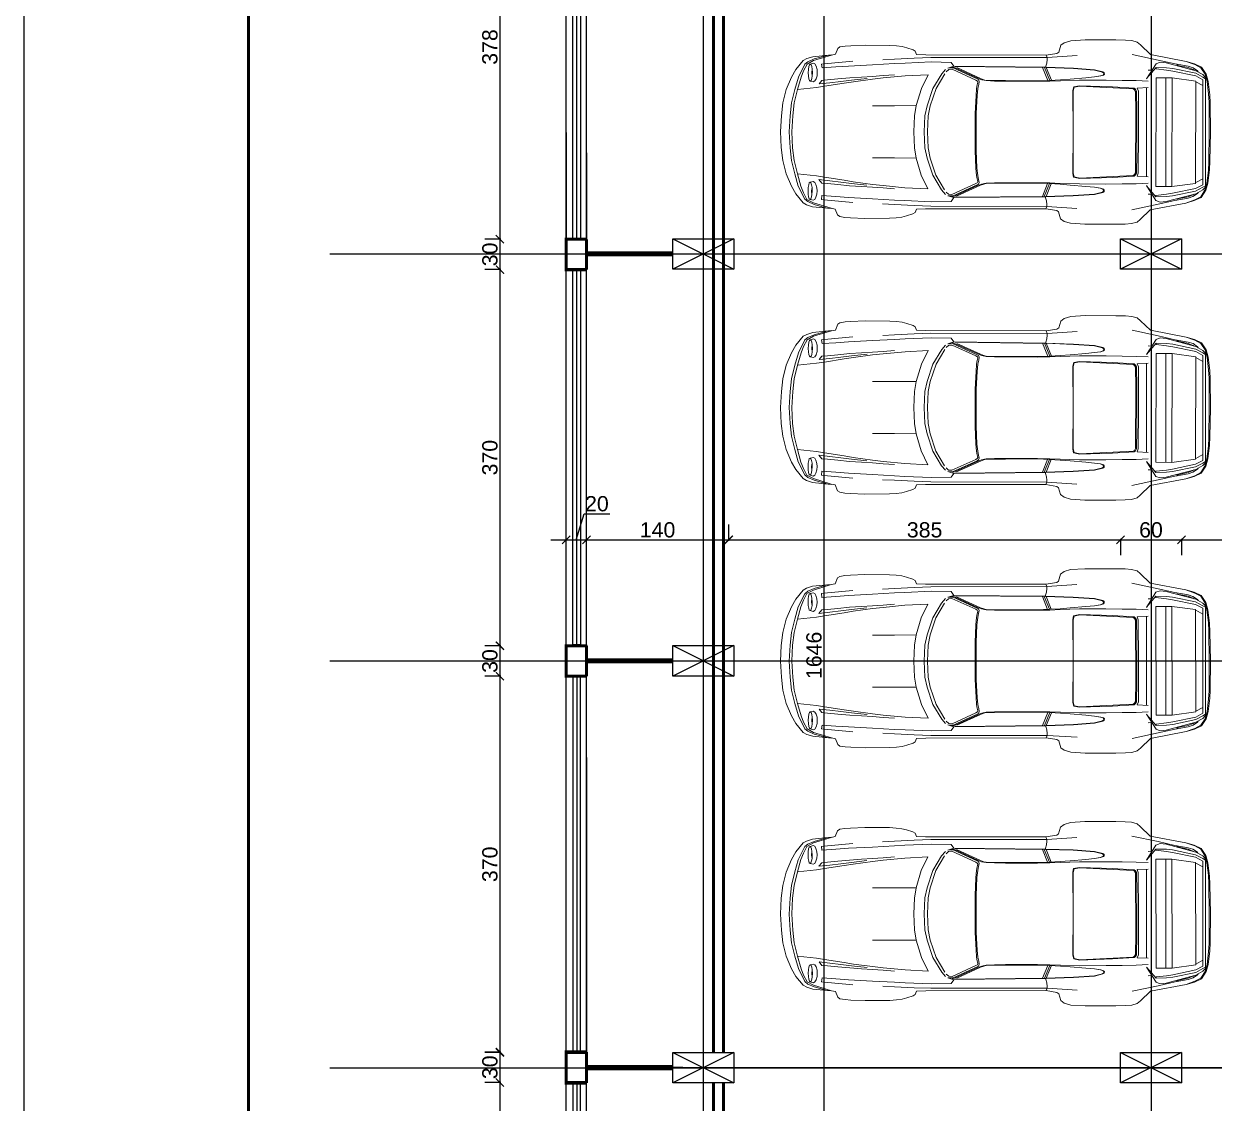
# Model space of a CAD drawing. Extents: x 250879 to 348495, y -51522 to -9360.
# Drawn here: x 301461 to 302632, y -23128 to -22066 of the extents above; entities that cross this region are included whole.
import ezdxf

# ---------------------------------------------------------------- set-up
doc = ezdxf.new("R2010")
doc.units = 0
doc.layers.get('0').update_dxf_attribs({"linetype": 'CONTINUOUS'})
doc.layers.get('DEFPOINTS').update_dxf_attribs({"color": 9, "linetype": 'CONTINUOUS'})
doc.layers.add('A-text finishing', color=6, linetype='CONTINUOUS', lineweight=13)
doc.layers.add('FIGURES', color=153, linetype='CONTINUOUS', lineweight=0)
for name, color, linetype in [('AXIS', 1, 'CONTINUOUS'), ('COLUMN', 5, 'CONTINUOUS'), ('FURNITURE', 4, 'CONTINUOUS'), ('HATCH', 8, 'CONTINUOUS'), ('WALL', 7, 'CONTINUOUS'), ('WALL1', 2, 'CONTINUOUS')]:
    doc.layers.add(name, color=color, linetype=linetype)
doc.styles.get("Standard").update_dxf_attribs({"font": 'sanss___.ttf', "height": 15})
doc.dimstyles.new('STANDARD$0', dxfattribs={"dimscale": 0, "dimtxt": 12, "dimasz": 8, "dimexe": 15, "dimexo": 0.0625, "dimgap": 2, "dimtad": 1, "dimdec": 0, "dimzin": 0, "dimdsep": 46, "dimtxsty": 'Standard', "dimblk1": 'ARCHTICK', "dimblk2": 'ARCHTICK', "dimsah": 1, "dimcen": 0.09, "dimdle": 15, "dimclrd": 3, "dimclre": 3, "dimclrt": 3, "dimazin": 0, "dimtfac": 1, "dimtdec": 0, "dimtofl": 0, "dimtmove": 1, "dimatfit": 3, "dimldrblk": 'ARCHTICK', "dimfxl": 1.0455, "dimfxlon": 1, "dimtolj": 1, "dimtzin": 0, "dimarcsym": 0})

# ---------------------------------------------------------------- blocks, each defined once
blk = doc.blocks.new('XREF1$0$02PCAR09')
at = {"color": 0, "linetype": 'ByBlock'}
for p, q in [((-139.39, 33.77), (-143.26, 30.05)), ((-138.14, 34.83), (-139.39, 33.77)), ((-136.04, 35.43), (-138.14, 34.83)), ((-133.57, 35.58), (-136.04, 35.43)), ((-129.86, 35.7), (-133.57, 35.58)), ((-117.88, 35.7), (-129.86, 35.7)), ((-112.33, 35.34), (-117.88, 35.7)), ((-109.85, 34.59), (-112.33, 35.34)), ((-108.47, 33.6), (-109.85, 34.59)), ((-107.73, 30.95), (-108.47, 33.6)), ((-48.85, 32.53), (-51.29, 31.76)), ((-47.09, 33.02), (-48.85, 32.53)), ((-44.85, 33.29), (-47.09, 33.02)), ((-42.26, 33.45), (-44.85, 33.29)), ((-32.75, 33.53), (-42.26, 33.45)), ((-27.18, 33.31), (-32.75, 33.53)), ((-24.96, 33.14), (-27.18, 33.31)), ((-22.98, 32.83), (-24.96, 33.14)), ((-22.13, 32.24), (-22.98, 32.83)), ((-143.26, 30.05), (-157.04, 27.42)), ((-146.25, 27.9), (-152.81, 26.43)), ((-136.16, 30.07), (-146.25, 27.9)), ((-103.18, 28.82), (-114.79, 29.59)), ((-107, 30.43), (-107.73, 30.95)), ((-102.8, 29.76), (-107, 30.43)), ((-103.18, 28.82), (-102.8, 29.76)), ((-58.2, 28.79), (-103.18, 28.82)), ((-103.18, 28.09), (-103.18, 28.82)), ((-103.06, 26.7), (-103.18, 28.09)), ((-56.22, 29.83), (-102.8, 29.76)), ((-58.2, 28.77), (-51.78, 28.55)), ((-52.64, 29.95), (-56.22, 29.83)), ((-52.16, 31.23), (-52.64, 29.95)), ((-51.29, 31.76), (-52.16, 31.23)), ((-51.78, 28.55), (-44.15, 28.14)), ((-44.15, 28.14), (-39.54, 27.93)), ((-21.22, 30), (-22.13, 32.24)), ((-19.65, 29.66), (-21.22, 30)), ((-12.48, 29.04), (-19.65, 29.78)), ((-12.79, 27.56), (-19.65, 29.66)), ((-13.04, 28.18), (-17.96, 29.55)), ((-10.59, 27.09), (-13.04, 28.18)), ((-10.14, 28.29), (-12.48, 29.04)), ((-8.78, 27.56), (-10.14, 28.29)), ((-164.79, 22.49), (-162.98, 25.22)), ((-162.81, 24.98), (-164.42, 22.49)), ((-160.88, 23.8), (-163.6, 22.32)), ((-162.98, 25.22), (-160.29, 26.5)), ((-160.49, 26.23), (-162.81, 24.98)), ((-161.5, 23.73), (-161.74, 23.33)), ((-159.78, 24.91), (-161.5, 23.73)), ((-149.39, 26.87), (-160.88, 23.8)), ((-151.85, 24.65), (-160.77, 22.81)), ((-160.77, 21.82), (-151.85, 23.66)), ((-157.04, 27.42), (-160.49, 26.23)), ((-160.29, 26.5), (-157.04, 27.42)), ((-159.78, 24.24), (-160.17, 23.99)), ((-157.91, 25.53), (-159.78, 24.91)), ((-157.91, 25.01), (-159.78, 24.24)), ((-152.81, 26.43), (-157.91, 25.53)), ((-153.83, 25.85), (-157.91, 25.01)), ((-153.47, 26.28), (-153.83, 25.85)), ((-149.51, 24.91), (-151.85, 24.65)), ((-151.85, 23.66), (-149.51, 24.04)), ((-145.43, 25.03), (-149.51, 24.91)), ((-149.51, 24.04), (-145.43, 24.53)), ((-147.04, 27.13), (-149.39, 26.87)), ((-145.43, 26.52), (-147.04, 27.13)), ((-141.73, 20.71), (-145.43, 26.52)), ((-145.43, 25.03), (-141.73, 20.73)), ((-145.43, 24.53), (-145.43, 25.03)), ((-142.39, 24.02), (-143.85, 23.95)), ((-125.37, 22.96), (-124.86, 23.34)), ((-125.13, 22.84), (-124.69, 23.22)), ((-124.86, 23.34), (-121.58, 24.14)), ((-124.69, 23.22), (-121.6, 24.01)), ((-121.6, 24.01), (-113.44, 24.57)), ((-121.58, 24.14), (-113.44, 24.69)), ((-113.44, 24.69), (-102.68, 25.08)), ((-113.44, 24.57), (-102.68, 24.96)), ((-104.9, 20.03), (-102.9, 24.96)), ((-104.22, 19.99), (-102.17, 24.96)), ((-101.45, 24.96), (-103.47, 19.98)), ((-102.68, 25.44), (-103.06, 26.7)), ((-67.1, 25.44), (-102.68, 25.06)), ((-102.68, 25.08), (-102.68, 25.44)), ((-102.68, 24.94), (-67.65, 25.32)), ((-102.68, 25.06), (-102.68, 24.94)), ((-77.45, 20.66), (-68.24, 24.88)), ((-67.39, 24.89), (-76.59, 20.66)), ((-76.17, 20.52), (-66.86, 24.77)), ((-66.4, 24.24), (-75.65, 20.03)), ((-66.42, 25.2), (-67.39, 24.89)), ((-67.1, 25.46), (-66.11, 26.89)), ((-67.1, 25.54), (-67.1, 25.54)), ((-64.81, 24.72), (-67.1, 25.46)), ((-66.86, 24.77), (-65.78, 24.81)), ((-65.14, 24.16), (-66.4, 24.24)), ((-58.32, 27.06), (-66.11, 26.89)), ((-65.78, 24.81), (-64.81, 24.72)), ((-64.13, 23.29), (-65.14, 24.16)), ((-62.4, 22.49), (-63.89, 24.21)), ((-48.2, 26.63), (-58.32, 27.06)), ((-44.15, 26.41), (-48.2, 26.63)), ((-35.6, 25.95), (-44.15, 26.41)), ((-26.33, 25.46), (-35.6, 25.95)), ((-28.03, 27.35), (-18.29, 26.45)), ((-21.41, 25.08), (-26.33, 25.46)), ((-16.03, 24.72), (-21.41, 25.08)), ((-18.29, 26.45), (-15.88, 26.19)), ((-15.88, 26.19), (-16.03, 24.72)), ((-14.22, 22.91), (-14.12, 24.14)), ((-14.12, 24.14), (-13.76, 25.41)), ((-13.76, 25.41), (-13.28, 26.26)), ((-13.28, 26.26), (-12.67, 26.55)), ((-10.26, 26.19), (-12.79, 27.56)), ((-12.67, 26.55), (-11.49, 26.19)), ((-12.31, 22.86), (-12.22, 24.26)), ((-12.22, 24.26), (-12.07, 25.22)), ((-12.22, 24.26), (-12.04, 22.86)), ((-12.07, 25.22), (-11.81, 25.93)), ((-11.81, 25.93), (-11.49, 26.19)), ((-11.49, 26.19), (-11.18, 25.93)), ((-11.18, 25.93), (-10.93, 25.22)), ((-10.93, 25.22), (-10.74, 24.13)), ((-10.74, 24.13), (-10.69, 22.86)), ((-9.43, 26.13), (-10.59, 27.09)), ((-8.9, 23.63), (-10.26, 26.19)), ((-6.9, 21.08), (-9.43, 26.13)), ((-7.91, 21.15), (-8.9, 23.63)), ((-5.94, 24.09), (-8.78, 27.56)), ((-4.27, 21.14), (-5.94, 24.09)), ((-166.21, 14.44), (-165.56, 19.69)), ((-165.19, 19.69), (-165.8, 14.82)), ((-165.56, 19.69), (-164.79, 22.49)), ((-164.42, 22.49), (-165.19, 19.69)), ((-163.6, 22.32), (-164.59, 21.21)), ((-163.6, 21.32), (-164.59, 20.71)), ((-164.59, -21.21), (-164.59, 21.21)), ((-160.77, 22.81), (-163.6, 21.32)), ((-163.6, 20.33), (-160.77, 21.82)), ((-163.6, 20.33), (-163.6, -20.33)), ((-163.6, 18.05), (-160.88, 19.53)), ((-160.77, 19.82), (-151.61, 21.07)), ((-160.77, 19.82), (-160.77, -19.82)), ((-151.61, 21.07), (-151.61, -21.07)), ((-151.61, 21.07), (-145.43, 21.07)), ((-149.26, 21.07), (-149.26, -21.19)), ((-145.43, -21.07), (-145.43, 21.07)), ((-137.77, 19.96), (-142.39, 19.75)), ((-132.34, 20.03), (-137.77, 19.96)), ((-126.04, 20.1), (-132.34, 20.03)), ((-115.78, 20.11), (-126.04, 20.1)), ((-125.42, 22.45), (-125.37, 22.96)), ((-125.08, 22.11), (-125.42, 22.45)), ((-125.15, 22.43), (-125.13, 22.84)), ((-124.89, 22.11), (-125.15, 22.43)), ((-124.01, 21.73), (-125.08, 22.11)), ((-123.84, 21.73), (-124.89, 22.11)), ((-121.62, 21.38), (-124.01, 21.73)), ((-121.62, 21.38), (-123.84, 21.73)), ((-118.22, 21.03), (-121.62, 21.38)), ((-112.19, 20.51), (-118.22, 21.03)), ((-108.37, 19.87), (-115.78, 20.11)), ((-108.37, 20.23), (-112.19, 20.51)), ((-104.22, 19.99), (-108.37, 20.23)), ((-104.27, 19.73), (-108.37, 19.87)), ((-99.56, 19.65), (-104.27, 19.73)), ((-99.52, 19.84), (-104.22, 19.99)), ((-87.11, 19.64), (-99.56, 19.65)), ((-87.11, 19.87), (-99.52, 19.84)), ((-82.86, 19.87), (-87.11, 19.87)), ((-82.86, 19.72), (-87.11, 19.64)), ((-79.67, 19.98), (-82.86, 19.87)), ((-79.63, 19.86), (-82.86, 19.72)), ((-79.67, 19.96), (-78.74, 20.2)), ((-77.89, 20.2), (-79.63, 19.86)), ((-78.74, 20.2), (-77.45, 20.66)), ((-77.21, 20.44), (-77.89, 20.2)), ((-76.59, 20.66), (-77.21, 20.44)), ((-76.95, 19.52), (-76.71, 20.25)), ((-76.73, 18.37), (-76.95, 19.52)), ((-76.71, 20.25), (-76.17, 20.52)), ((-76.22, 19.69), (-76.44, 19.24)), ((-76.44, 19.24), (-76.15, 18.22)), ((-75.65, 20.03), (-76.22, 19.69)), ((-60.22, 16.82), (-63.6, 22.49)), ((-58.97, 16.82), (-62.4, 22.49)), ((-57.13, 22.11), (-54.53, 16.8)), ((-48.2, 21.63), (-57.13, 22.11)), ((-39.78, 20.85), (-48.2, 21.63)), ((-39.78, 21.75), (-44.12, 22.11)), ((-35.6, 21.46), (-39.78, 21.75)), ((-35.6, 20.37), (-39.78, 20.85)), ((-31.38, 21.21), (-35.6, 21.46)), ((-28.21, 19.38), (-35.6, 20.37)), ((-33.48, 20.69), (-27.45, 19.99)), ((-26.79, 20.88), (-31.38, 21.21)), ((-24.62, 18.78), (-28.21, 19.38)), ((-27.45, 19.99), (-23.36, 19.5)), ((-22.2, 20.45), (-26.79, 20.88)), ((-17.01, 17.6), (-24.62, 18.78)), ((-23.36, 19.5), (-19.12, 18.97)), ((-18.2, 20.06), (-22.2, 20.45)), ((-19.12, 18.97), (-14.89, 18.51)), ((-16, 19.87), (-18.2, 20.06)), ((-14.89, 18.51), (-16, 19.87)), ((-14.12, 21.68), (-14.22, 22.91)), ((-13.76, 20.44), (-14.12, 21.68)), ((-13.28, 19.65), (-13.76, 20.44)), ((-12.67, 19.33), (-13.28, 19.65)), ((-11.49, 19.6), (-12.67, 19.33)), ((-12.24, 21.56), (-12.31, 22.86)), ((-12.04, 22.86), (-12.24, 21.56)), ((-12.07, 20.57), (-12.24, 21.58)), ((-11.81, 19.84), (-12.07, 20.57)), ((-11.49, 19.6), (-11.81, 19.84)), ((-11.18, 19.81), (-11.49, 19.6)), ((-10.93, 20.51), (-11.18, 19.81)), ((-10.74, 21.58), (-10.93, 20.51)), ((-10.69, 22.86), (-10.74, 21.58)), ((-6.56, 16.32), (-7.91, 21.15)), ((-5.57, 16.32), (-6.9, 21.08)), ((-2.17, 16.31), (-4.27, 21.14)), ((-166.35, 11.22), (-166.21, 14.44)), ((-165.8, 14.82), (-165.94, 11.59)), ((-138.14, 17.06), (-142.38, 17.26)), ((-141.73, 17.26), (-141.73, -17.16)), ((-138.66, 0), (-138.57, 15.9)), ((-138.57, 15.9), (-138.14, 17.06)), ((-137.9, 15.9), (-138.04, 8.28)), ((-137.51, 16.58), (-137.9, 15.9)), ((-137.56, 8.16), (-137.48, 15.78)), ((-136.98, 17.01), (-137.51, 16.58)), ((-137.48, 15.78), (-137.08, 16.44)), ((-137.08, 16.44), (-136.55, 16.78)), ((-128.55, 17.52), (-136.98, 17.01)), ((-136.55, 16.78), (-115.95, 17.82)), ((-115.76, 17.94), (-128.55, 17.52)), ((-115.95, 17.82), (-113.73, 17.36)), ((-113.56, 17.48), (-115.76, 17.94)), ((-113.73, 17.36), (-113.35, 15.95)), ((-113.2, 16.07), (-113.56, 17.48)), ((-113.4, -0.02), (-113.2, 16.07)), ((-113.35, 15.95), (-113.4, 0.02)), ((-76.42, 16.82), (-76.73, 18.37)), ((-76.1, 14.07), (-76.42, 16.82)), ((-76.15, 18.22), (-75.93, 16.82)), ((-76.1, 14.07), (-75.74, 7.15)), ((-75.93, 16.82), (-75.72, 13.98)), ((-75.72, 13.98), (-75.43, 7.15)), ((-60.22, 16.82), (-60.22, 16.82)), ((-58, 10.14), (-60.22, 16.82)), ((-56.75, 10.14), (-58.97, 16.82)), ((-54.53, 16.8), (-52.55, 10.14)), ((-13.95, 17.11), (-17.01, 17.6)), ((-6.56, 16.32), (-13.95, 17.11)), ((-5.26, 11.13), (-6.56, 16.32)), ((-4.27, 11.13), (-5.57, 16.32)), ((-0.87, 11.13), (-2.17, 16.31)), ((-166.57, 0.02), (-166.35, 11.22)), ((-165.94, 11.59), (-166.08, 0)), ((-57.13, 6.18), (-58, 10.14)), ((-55.9, 6.18), (-56.75, 10.14)), ((-52.55, 10.14), (-44.12, 10.09)), ((-52.55, 10.14), (-51.92, 6.18)), ((-44.12, 10.09), (-35.6, 10.09)), ((-4.7, 6.2), (-5.26, 11.13)), ((-3.7, 6.2), (-4.27, 11.13)), ((-0.31, 6.18), (-0.87, 11.13)), ((-138.04, 8.28), (-138.04, 0)), ((-137.56, 0), (-137.56, 8.16)), ((-75.74, 7.15), (-75.77, 0)), ((-75.43, 7.15), (-75.4, 0)), ((-56.89, 0), (-57.13, 6.18)), ((-55.64, 0), (-55.9, 6.18)), ((-51.92, 6.18), (-51.68, 0)), ((-4.39, 0), (-4.7, 6.2)), ((-3.4, 0), (-3.7, 6.2)), ((0, 0), (-0.31, 6.18)), ((-165.94, -11.59), (-166.08, 0)), ((-138.66, 0), (-138.57, -15.9)), ((-138.04, -8.28), (-138.04, 0)), ((-137.56, 0), (-137.56, -8.16)), ((-113.4, 0.02), (-113.2, -16.07)), ((-75.74, -7.15), (-75.77, 0)), ((-75.43, -7.15), (-75.4, 0)), ((-56.89, 0), (-57.13, -6.18)), ((-55.64, 0), (-55.9, -6.18)), ((-51.92, -6.18), (-51.68, 0)), ((-4.39, 0), (-4.7, -6.2)), ((-3.4, 0), (-3.7, -6.2)), ((0, 0), (-0.31, -6.18)), ((-166.57, -0.02), (-166.35, -11.22)), ((-113.35, -15.95), (-113.4, -0.02)), ((-137.9, -15.9), (-138.04, -8.28)), ((-137.56, -8.16), (-137.48, -15.78)), ((-76.1, -14.07), (-75.74, -7.15)), ((-75.72, -13.98), (-75.43, -7.15)), ((-57.13, -6.18), (-58, -10.14)), ((-55.9, -6.18), (-56.75, -10.14)), ((-52.55, -10.14), (-51.92, -6.18)), ((-4.7, -6.2), (-5.26, -11.13)), ((-3.7, -6.2), (-4.27, -11.13)), ((-0.31, -6.18), (-0.87, -11.13)), ((-166.35, -11.22), (-166.21, -14.44)), ((-165.8, -14.82), (-165.94, -11.59)), ((-58, -10.14), (-60.22, -16.82)), ((-56.75, -10.14), (-58.97, -16.82)), ((-54.53, -16.8), (-52.55, -10.14)), ((-52.55, -10.14), (-44.12, -10.09)), ((-44.12, -10.09), (-35.6, -10.09)), ((-5.26, -11.13), (-6.56, -16.32)), ((-4.27, -11.13), (-5.57, -16.32)), ((-0.87, -11.13), (-2.17, -16.31)), ((-166.21, -14.44), (-165.56, -19.69)), ((-165.19, -19.69), (-165.8, -14.82)), ((-163.6, -18.05), (-160.88, -19.53)), ((-138.14, -17.06), (-142.38, -17.26)), ((-138.57, -15.9), (-138.14, -17.06)), ((-137.51, -16.58), (-137.9, -15.9)), ((-136.98, -17.01), (-137.51, -16.58)), ((-137.48, -15.78), (-137.08, -16.44)), ((-137.08, -16.44), (-136.55, -16.78)), ((-128.55, -17.52), (-136.98, -17.01)), ((-136.55, -16.78), (-115.95, -17.82)), ((-115.76, -17.94), (-128.55, -17.52)), ((-115.95, -17.82), (-113.73, -17.36)), ((-113.56, -17.48), (-115.76, -17.94)), ((-113.73, -17.36), (-113.35, -15.95)), ((-113.2, -16.07), (-113.56, -17.48)), ((-76.73, -18.37), (-76.95, -19.52)), ((-76.42, -16.82), (-76.73, -18.37)), ((-76.44, -19.24), (-76.15, -18.22)), ((-76.1, -14.07), (-76.42, -16.82)), ((-76.15, -18.22), (-75.93, -16.82)), ((-75.93, -16.82), (-75.72, -13.98)), ((-60.22, -16.82), (-63.6, -22.49)), ((-58.97, -16.82), (-62.4, -22.49)), ((-60.22, -16.82), (-60.22, -16.82)), ((-57.13, -22.11), (-54.53, -16.8)), ((-17.01, -17.6), (-24.62, -18.78)), ((-13.95, -17.11), (-17.01, -17.6)), ((-6.56, -16.32), (-13.95, -17.11)), ((-6.56, -16.32), (-7.91, -21.15)), ((-5.57, -16.32), (-6.9, -21.08)), ((-2.17, -16.31), (-4.27, -21.14)), ((-165.56, -19.69), (-164.79, -22.49)), ((-164.42, -22.49), (-165.19, -19.69)), ((-164.79, -22.49), (-162.98, -25.22)), ((-163.6, -21.32), (-164.59, -20.71)), ((-163.6, -22.32), (-164.59, -21.21)), ((-162.81, -24.98), (-164.42, -22.49)), ((-163.6, -20.33), (-160.77, -21.82)), ((-160.77, -22.81), (-163.6, -21.32)), ((-160.88, -23.8), (-163.6, -22.32)), ((-160.77, -19.82), (-151.61, -21.07)), ((-160.77, -21.82), (-151.85, -23.66)), ((-151.85, -24.65), (-160.77, -22.81)), ((-151.61, -21.07), (-145.43, -21.07)), ((-141.73, -20.71), (-145.43, -26.52)), ((-145.43, -25.03), (-141.73, -20.73)), ((-137.77, -19.96), (-142.39, -19.75)), ((-132.34, -20.03), (-137.77, -19.96)), ((-126.04, -20.1), (-132.34, -20.03)), ((-115.78, -20.11), (-126.04, -20.1)), ((-125.08, -22.11), (-125.42, -22.45)), ((-125.42, -22.45), (-125.37, -22.96)), ((-125.37, -22.96), (-124.86, -23.34)), ((-124.89, -22.11), (-125.15, -22.43)), ((-125.15, -22.43), (-125.13, -22.84)), ((-125.13, -22.84), (-124.69, -23.22)), ((-124.01, -21.73), (-125.08, -22.11)), ((-123.84, -21.73), (-124.89, -22.11)), ((-121.62, -21.38), (-124.01, -21.73)), ((-121.62, -21.38), (-123.84, -21.73)), ((-118.22, -21.03), (-121.62, -21.38)), ((-112.19, -20.51), (-118.22, -21.03)), ((-108.37, -19.87), (-115.78, -20.11)), ((-108.37, -20.23), (-112.19, -20.51)), ((-104.27, -19.73), (-108.37, -19.87)), ((-104.22, -19.99), (-108.37, -20.23)), ((-104.9, -20.03), (-102.9, -24.96)), ((-99.56, -19.65), (-104.27, -19.73)), ((-99.52, -19.84), (-104.22, -19.99)), ((-104.22, -19.99), (-102.17, -24.96)), ((-101.45, -24.96), (-103.47, -19.98)), ((-87.11, -19.64), (-99.56, -19.65)), ((-87.11, -19.87), (-99.52, -19.84)), ((-82.86, -19.72), (-87.11, -19.64)), ((-82.86, -19.87), (-87.11, -19.87)), ((-79.63, -19.86), (-82.86, -19.72)), ((-79.67, -19.98), (-82.86, -19.87)), ((-79.67, -19.96), (-78.74, -20.2)), ((-77.89, -20.2), (-79.63, -19.86)), ((-78.74, -20.2), (-77.45, -20.66)), ((-77.21, -20.44), (-77.89, -20.2)), ((-77.45, -20.66), (-68.24, -24.88)), ((-76.59, -20.66), (-77.21, -20.44)), ((-76.95, -19.52), (-76.71, -20.25)), ((-76.71, -20.25), (-76.17, -20.52)), ((-67.39, -24.89), (-76.59, -20.66)), ((-76.22, -19.69), (-76.44, -19.24)), ((-75.65, -20.03), (-76.22, -19.69)), ((-76.17, -20.52), (-66.86, -24.77)), ((-66.4, -24.24), (-75.65, -20.03)), ((-62.4, -22.49), (-63.89, -24.21)), ((-48.2, -21.63), (-57.13, -22.11)), ((-39.78, -20.85), (-48.2, -21.63)), ((-39.78, -21.75), (-44.12, -22.11)), ((-35.6, -20.37), (-39.78, -20.85)), ((-35.6, -21.46), (-39.78, -21.75)), ((-28.21, -19.38), (-35.6, -20.37)), ((-31.38, -21.21), (-35.6, -21.46)), ((-33.48, -20.69), (-27.45, -19.99)), ((-26.79, -20.88), (-31.38, -21.21)), ((-24.62, -18.78), (-28.21, -19.38)), ((-27.45, -19.99), (-23.36, -19.5)), ((-22.2, -20.45), (-26.79, -20.88)), ((-23.36, -19.5), (-19.12, -18.97)), ((-18.2, -20.06), (-22.2, -20.45)), ((-19.12, -18.97), (-14.89, -18.51)), ((-16, -19.87), (-18.2, -20.06)), ((-14.89, -18.51), (-16, -19.87)), ((-14.12, -21.68), (-14.22, -22.91)), ((-14.22, -22.91), (-14.12, -24.14)), ((-13.76, -20.44), (-14.12, -21.68)), ((-13.28, -19.65), (-13.76, -20.44)), ((-12.67, -19.33), (-13.28, -19.65)), ((-11.49, -19.6), (-12.67, -19.33)), ((-12.24, -21.56), (-12.31, -22.86)), ((-12.31, -22.86), (-12.22, -24.26)), ((-12.07, -20.57), (-12.24, -21.58)), ((-12.04, -22.86), (-12.24, -21.56)), ((-12.22, -24.26), (-12.04, -22.86)), ((-11.81, -19.84), (-12.07, -20.57)), ((-11.49, -19.6), (-11.81, -19.84)), ((-11.18, -19.81), (-11.49, -19.6)), ((-10.93, -20.51), (-11.18, -19.81)), ((-10.74, -21.58), (-10.93, -20.51)), ((-10.69, -22.86), (-10.74, -21.58)), ((-10.74, -24.13), (-10.69, -22.86)), ((-6.9, -21.08), (-9.43, -26.13)), ((-7.91, -21.15), (-8.9, -23.63)), ((-4.27, -21.14), (-5.94, -24.09)), ((-162.98, -25.22), (-160.29, -26.5)), ((-160.49, -26.23), (-162.81, -24.98)), ((-161.5, -23.73), (-161.74, -23.33)), ((-159.78, -24.91), (-161.5, -23.73)), ((-149.39, -26.87), (-160.88, -23.8)), ((-157.04, -27.42), (-160.49, -26.23)), ((-160.29, -26.5), (-157.04, -27.42)), ((-159.78, -24.24), (-160.17, -23.99)), ((-157.91, -25.01), (-159.78, -24.24)), ((-157.91, -25.53), (-159.78, -24.91)), ((-153.83, -25.85), (-157.91, -25.01)), ((-152.81, -26.43), (-157.91, -25.53)), ((-143.26, -30.05), (-157.04, -27.42)), ((-153.47, -26.28), (-153.83, -25.85)), ((-146.25, -27.9), (-152.81, -26.43)), ((-151.85, -23.66), (-149.51, -24.04)), ((-149.51, -24.91), (-151.85, -24.65)), ((-149.51, -24.04), (-145.43, -24.53)), ((-145.43, -25.03), (-149.51, -24.91)), ((-147.04, -27.13), (-149.39, -26.87)), ((-145.43, -26.52), (-147.04, -27.13)), ((-145.43, -24.53), (-145.43, -25.03)), ((-142.39, -24.02), (-143.85, -23.95)), ((-124.86, -23.34), (-121.58, -24.14)), ((-124.69, -23.22), (-121.6, -24.01)), ((-121.6, -24.01), (-113.44, -24.57)), ((-121.58, -24.14), (-113.44, -24.69)), ((-113.44, -24.57), (-102.68, -24.96)), ((-113.44, -24.69), (-102.68, -25.08)), ((-103.06, -26.7), (-103.18, -28.09)), ((-102.68, -25.44), (-103.06, -26.7)), ((-102.68, -25.06), (-102.68, -24.94)), ((-102.68, -24.94), (-67.65, -25.32)), ((-67.1, -25.44), (-102.68, -25.06)), ((-102.68, -25.08), (-102.68, -25.44)), ((-66.42, -25.2), (-67.39, -24.89)), ((-64.81, -24.72), (-67.1, -25.46)), ((-67.1, -25.46), (-66.11, -26.89)), ((-67.1, -25.54), (-67.1, -25.54)), ((-66.86, -24.77), (-65.78, -24.81)), ((-65.14, -24.16), (-66.4, -24.24)), ((-58.32, -27.06), (-66.11, -26.89)), ((-65.78, -24.81), (-64.81, -24.72)), ((-64.13, -23.29), (-65.14, -24.16)), ((-48.2, -26.63), (-58.32, -27.06)), ((-44.15, -26.41), (-48.2, -26.63)), ((-35.6, -25.95), (-44.15, -26.41)), ((-26.33, -25.46), (-35.6, -25.95)), ((-28.03, -27.35), (-18.29, -26.45)), ((-21.41, -25.08), (-26.33, -25.46)), ((-16.03, -24.72), (-21.41, -25.08)), ((-12.79, -27.56), (-19.65, -29.66)), ((-18.29, -26.45), (-15.88, -26.19)), ((-15.88, -26.19), (-16.03, -24.72)), ((-14.12, -24.14), (-13.76, -25.41)), ((-13.76, -25.41), (-13.28, -26.26)), ((-13.28, -26.26), (-12.67, -26.55)), ((-10.59, -27.09), (-13.04, -28.18)), ((-10.26, -26.19), (-12.79, -27.56)), ((-12.67, -26.55), (-11.49, -26.19)), ((-12.22, -24.26), (-12.07, -25.22)), ((-12.07, -25.22), (-11.81, -25.93)), ((-11.81, -25.93), (-11.49, -26.19)), ((-11.49, -26.19), (-11.18, -25.93)), ((-11.18, -25.93), (-10.93, -25.22)), ((-10.93, -25.22), (-10.74, -24.13)), ((-9.43, -26.13), (-10.59, -27.09)), ((-8.9, -23.63), (-10.26, -26.19)), ((-8.78, -27.56), (-10.14, -28.29)), ((-5.94, -24.09), (-8.78, -27.56)), ((-136.16, -30.07), (-146.25, -27.9)), ((-139.39, -33.77), (-143.26, -30.05)), ((-103.18, -28.82), (-114.79, -29.59)), ((-107.73, -30.95), (-108.47, -33.6)), ((-107, -30.43), (-107.73, -30.95)), ((-102.8, -29.76), (-107, -30.43)), ((-103.18, -28.09), (-103.18, -28.82)), ((-58.2, -28.79), (-103.18, -28.82)), ((-103.18, -28.82), (-102.8, -29.76)), ((-56.22, -29.83), (-102.8, -29.76)), ((-58.2, -28.77), (-51.78, -28.55)), ((-52.64, -29.95), (-56.22, -29.83)), ((-52.16, -31.23), (-52.64, -29.95)), ((-51.29, -31.76), (-52.16, -31.23)), ((-51.78, -28.55), (-44.15, -28.14)), ((-48.85, -32.53), (-51.29, -31.76)), ((-44.15, -28.14), (-39.54, -27.93)), ((-22.13, -32.24), (-22.98, -32.83)), ((-21.22, -30), (-22.13, -32.24)), ((-19.65, -29.66), (-21.22, -30)), ((-12.48, -29.04), (-19.65, -29.78)), ((-13.04, -28.18), (-17.96, -29.55)), ((-10.14, -28.29), (-12.48, -29.04)), ((-138.14, -34.83), (-139.39, -33.77)), ((-136.04, -35.43), (-138.14, -34.83)), ((-133.57, -35.58), (-136.04, -35.43)), ((-129.86, -35.7), (-133.57, -35.58)), ((-117.88, -35.7), (-129.86, -35.7)), ((-112.33, -35.34), (-117.88, -35.7)), ((-109.85, -34.59), (-112.33, -35.34)), ((-108.47, -33.6), (-109.85, -34.59)), ((-47.09, -33.02), (-48.85, -32.53)), ((-44.85, -33.29), (-47.09, -33.02)), ((-42.26, -33.45), (-44.85, -33.29)), ((-32.75, -33.53), (-42.26, -33.45)), ((-27.18, -33.31), (-32.75, -33.53)), ((-24.96, -33.14), (-27.18, -33.31)), ((-22.98, -32.83), (-24.96, -33.14))]:
    blk.add_line(p, q, dxfattribs=at)
blk = doc.blocks.new('COLUMN')
at = {"layer": 'AXIS'}
for p, q in [((236924.7, -9644.3), (236984.7, -9674.3)), ((236984.7, -9644.3), (236924.7, -9674.3))]:
    blk.add_line(p, q, dxfattribs=at)
at = {"layer": 'COLUMN'}
blk.add_lwpolyline([(236924.7, -9644.3), (236984.7, -9644.3), (236984.7, -9674.3), (236924.7, -9674.3)], close=True, dxfattribs=at)
blk = doc.blocks.new('AXISG')
at = {"layer": 'AXIS'}
for p, q in [((305954.9, -19949.2), (305954.9, -23524.1)), ((306395.4, -19949.2), (306395.4, -23531.7)), ((305587.5, -22292.8), (307936.9, -22292.8)), ((305587.5, -22693), (307936.9, -22693)), ((305587.5, -23093.2), (307936.9, -23093.2))]:
    blk.add_line(p, q, dxfattribs=at)
at = {"layer": 'WALL', "linetype": 'Continuous'}
for p in [(69000.2, -12633.6), (69440.7, -12633.6), (69000.2, -13033.7), (69000.2, -13433.9), (69440.7, -13433.9)]:
    blk.add_blockref('COLUMN', p, dxfattribs=at)
blk = doc.blocks.new('_ARCHTICK')
at = {"color": 0, "linetype": 'ByBlock', "const_width": 0.15}
blk.add_lwpolyline([(-0.5, -0.5), (0.5, 0.5)], dxfattribs=at)
blk = doc.blocks.new('*D23')
at = {"layer": 'DEFPOINTS', "color": 0, "linetype": 'Continuous', "transparency": 16777216}
for p in [(157318.4, -32835.7), (157097.4, -36546.7), (157318.4, -36546.7)]:
    blk.add_point(p, dxfattribs=at)
at = {"layer": 'WALL', "color": 3, "linetype": 'Continuous', "lineweight": -2, "transparency": 16777216}
for p, q in [((157097.4, -32820.7), (157097.4, -36561.7)), ((157098.5, -32835.7), (157082.4, -32835.7)), ((157098.5, -36546.7), (157082.4, -36546.7))]:
    blk.add_line(p, q, dxfattribs=at)
at = {"layer": 'WALL', "color": 3, "linetype": 'Continuous', "lineweight": -2, "transparency": 16777216, "xscale": 8, "yscale": 8, "zscale": 8}
for p, rotation in [((157097.4, -32835.7), 90), ((157097.4, -36546.7), 270)]:
    blk.add_blockref('_ARCHTICK', p, dxfattribs=dict(at, rotation=rotation))
at = {"layer": 'WALL', "color": 3, "linetype": 'Continuous', "transparency": 16777216, "insert": (157087.7, -34691.2), "char_height": 15, "attachment_point": 5, "rotation": 90}
blk.add_mtext('\\A1;3711', dxfattribs=at)
blk = doc.blocks.new('*D472')
at = {"layer": 'DEFPOINTS', "color": 0, "linetype": 'Continuous', "transparency": 16777216}
for p in [(301947.2, -21900.3), (301929.3, -22278.3), (301994.4, -22278.3)]:
    blk.add_point(p, dxfattribs=at)
at = {"layer": 'WALL', "color": 3, "linetype": 'Continuous', "lineweight": -2, "transparency": 16777216}
for p, q in [((301929.3, -21885.3), (301929.3, -22293.3)), ((301930.3, -21900.3), (301914.3, -21900.3)), ((301930.3, -22278.3), (301914.3, -22278.3))]:
    blk.add_line(p, q, dxfattribs=at)
at = {"layer": 'WALL', "color": 3, "linetype": 'Continuous', "lineweight": -2, "transparency": 16777216, "xscale": 8, "yscale": 8, "zscale": 8}
for p, rotation in [((301929.3, -21900.3), 90), ((301929.3, -22278.3), 270)]:
    blk.add_blockref('_ARCHTICK', p, dxfattribs=dict(at, rotation=rotation))
at = {"layer": 'WALL', "color": 3, "linetype": 'Continuous', "transparency": 16777216, "insert": (301919.5, -22089.3), "char_height": 15, "attachment_point": 5, "rotation": 90}
blk.add_mtext('\\A1;378', dxfattribs=at)
blk = doc.blocks.new('*D473')
at = {"layer": 'DEFPOINTS', "color": 0, "linetype": 'Continuous', "transparency": 16777216}
for p in [(301994.4, -22278.3), (301929.3, -22308.3), (301994.4, -22308.3)]:
    blk.add_point(p, dxfattribs=at)
at = {"layer": 'WALL', "color": 3, "linetype": 'Continuous', "lineweight": -2, "transparency": 16777216}
for p, q in [((301929.3, -22263.3), (301929.3, -22323.3)), ((301930.3, -22278.3), (301914.3, -22278.3)), ((301930.3, -22308.3), (301914.3, -22308.3))]:
    blk.add_line(p, q, dxfattribs=at)
at = {"layer": 'WALL', "color": 3, "linetype": 'Continuous', "lineweight": -2, "transparency": 16777216, "xscale": 8, "yscale": 8, "zscale": 8}
for p, rotation in [((301929.3, -22278.3), 90), ((301929.3, -22308.3), 270)]:
    blk.add_blockref('_ARCHTICK', p, dxfattribs=dict(at, rotation=rotation))
at = {"layer": 'WALL', "color": 3, "linetype": 'Continuous', "transparency": 16777216, "insert": (301919.5, -22293.3), "char_height": 15, "attachment_point": 5, "rotation": 90}
blk.add_mtext('\\A1;30', dxfattribs=at)
blk = doc.blocks.new('*D474')
at = {"layer": 'DEFPOINTS', "color": 0, "linetype": 'Continuous', "transparency": 16777216}
for p in [(301994.4, -22308.3), (301929.3, -22678.2), (301994.4, -22678.2)]:
    blk.add_point(p, dxfattribs=at)
at = {"layer": 'WALL', "color": 3, "linetype": 'Continuous', "lineweight": -2, "transparency": 16777216}
for p, q in [((301929.3, -22293.3), (301929.3, -22693.2)), ((301930.3, -22308.3), (301914.3, -22308.3)), ((301930.3, -22678.2), (301914.3, -22678.2))]:
    blk.add_line(p, q, dxfattribs=at)
at = {"layer": 'WALL', "color": 3, "linetype": 'Continuous', "lineweight": -2, "transparency": 16777216, "xscale": 8, "yscale": 8, "zscale": 8}
for p, rotation in [((301929.3, -22308.3), 90), ((301929.3, -22678.2), 270)]:
    blk.add_blockref('_ARCHTICK', p, dxfattribs=dict(at, rotation=rotation))
at = {"layer": 'WALL', "color": 3, "linetype": 'Continuous', "transparency": 16777216, "insert": (301919.5, -22493.2), "char_height": 15, "attachment_point": 5, "rotation": 90}
blk.add_mtext('\\A1;370', dxfattribs=at)
blk = doc.blocks.new('*D475')
at = {"layer": 'DEFPOINTS', "color": 0, "linetype": 'Continuous', "transparency": 16777216}
for p in [(301994.4, -22678.2), (301929.3, -22708.2), (301994.4, -22708.2)]:
    blk.add_point(p, dxfattribs=at)
at = {"layer": 'WALL', "color": 3, "linetype": 'Continuous', "lineweight": -2, "transparency": 16777216}
for p, q in [((301929.3, -22663.2), (301929.3, -22723.2)), ((301930.3, -22678.2), (301914.3, -22678.2)), ((301930.3, -22708.2), (301914.3, -22708.2))]:
    blk.add_line(p, q, dxfattribs=at)
at = {"layer": 'WALL', "color": 3, "linetype": 'Continuous', "lineweight": -2, "transparency": 16777216, "xscale": 8, "yscale": 8, "zscale": 8}
for p, rotation in [((301929.3, -22678.2), 90), ((301929.3, -22708.2), 270)]:
    blk.add_blockref('_ARCHTICK', p, dxfattribs=dict(at, rotation=rotation))
at = {"layer": 'WALL', "color": 3, "linetype": 'Continuous', "transparency": 16777216, "insert": (301919.5, -22693.2), "char_height": 15, "attachment_point": 5, "rotation": 90}
blk.add_mtext('\\A1;30', dxfattribs=at)
blk = doc.blocks.new('*D476')
at = {"layer": 'DEFPOINTS', "color": 0, "linetype": 'Continuous', "transparency": 16777216}
for p in [(301994.4, -22708.2), (301929.3, -23078.3), (301994.4, -23078.3)]:
    blk.add_point(p, dxfattribs=at)
at = {"layer": 'WALL', "color": 3, "linetype": 'Continuous', "lineweight": -2, "transparency": 16777216}
for p, q in [((301929.3, -22693.2), (301929.3, -23093.3)), ((301930.3, -22708.2), (301914.3, -22708.2)), ((301930.3, -23078.3), (301914.3, -23078.3))]:
    blk.add_line(p, q, dxfattribs=at)
at = {"layer": 'WALL', "color": 3, "linetype": 'Continuous', "lineweight": -2, "transparency": 16777216, "xscale": 8, "yscale": 8, "zscale": 8}
for p, rotation in [((301929.3, -22708.2), 90), ((301929.3, -23078.3), 270)]:
    blk.add_blockref('_ARCHTICK', p, dxfattribs=dict(at, rotation=rotation))
at = {"layer": 'WALL', "color": 3, "linetype": 'Continuous', "transparency": 16777216, "insert": (301919.5, -22893.2), "char_height": 15, "attachment_point": 5, "rotation": 90}
blk.add_mtext('\\A1;370', dxfattribs=at)
blk = doc.blocks.new('*D477')
at = {"layer": 'DEFPOINTS', "color": 0, "linetype": 'Continuous', "transparency": 16777216}
for p in [(301994.4, -23077.8), (301929.3, -23107.8), (301994.4, -23107.8)]:
    blk.add_point(p, dxfattribs=at)
at = {"layer": 'WALL', "color": 3, "linetype": 'Continuous', "lineweight": -2, "transparency": 16777216}
for p, q in [((301929.3, -23062.8), (301929.3, -23122.8)), ((301930.3, -23077.8), (301914.3, -23077.8)), ((301930.3, -23107.8), (301914.3, -23107.8))]:
    blk.add_line(p, q, dxfattribs=at)
at = {"layer": 'WALL', "color": 3, "linetype": 'Continuous', "lineweight": -2, "transparency": 16777216, "xscale": 8, "yscale": 8, "zscale": 8}
for p, rotation in [((301929.3, -23077.8), 90), ((301929.3, -23107.8), 270)]:
    blk.add_blockref('_ARCHTICK', p, dxfattribs=dict(at, rotation=rotation))
at = {"layer": 'WALL', "color": 3, "linetype": 'Continuous', "transparency": 16777216, "insert": (301919.5, -23092.8), "char_height": 15, "attachment_point": 5, "rotation": 90}
blk.add_mtext('\\A1;30', dxfattribs=at)
blk = doc.blocks.new('*D478')
at = {"layer": 'DEFPOINTS', "color": 0, "linetype": 'Continuous', "transparency": 16777216}
for p in [(301994.4, -23107.8), (301929.3, -23478), (301994.4, -23478)]:
    blk.add_point(p, dxfattribs=at)
at = {"layer": 'WALL', "color": 3, "linetype": 'Continuous', "lineweight": -2, "transparency": 16777216}
for p, q in [((301929.3, -23092.8), (301929.3, -23493)), ((301930.3, -23107.8), (301914.3, -23107.8)), ((301930.3, -23478), (301914.3, -23478))]:
    blk.add_line(p, q, dxfattribs=at)
at = {"layer": 'WALL', "color": 3, "linetype": 'Continuous', "lineweight": -2, "transparency": 16777216, "xscale": 8, "yscale": 8, "zscale": 8}
for p, rotation in [((301929.3, -23107.8), 90), ((301929.3, -23478), 270)]:
    blk.add_blockref('_ARCHTICK', p, dxfattribs=dict(at, rotation=rotation))
at = {"layer": 'WALL', "color": 3, "linetype": 'Continuous', "transparency": 16777216, "insert": (301919.5, -23292.9), "char_height": 15, "attachment_point": 5, "rotation": 90}
blk.add_mtext('\\A1;370', dxfattribs=at)
blk = doc.blocks.new('*D480')
at = {"layer": 'DEFPOINTS', "color": 0, "linetype": 'Continuous', "transparency": 16777216}
for p in [(302014.4, -22574), (301994.4, -22594.3), (302014.4, -22604.2)]:
    blk.add_point(p, dxfattribs=at)
at = {"layer": 'WALL', "color": 3, "linetype": 'Continuous', "lineweight": -2, "transparency": 16777216}
for p, q in [((302004.4, -22574), (302012.1, -22548.3)), ((302012.1, -22548.3), (302037.3, -22548.3)), ((301994.4, -22575.1), (301994.4, -22559)), ((302014.4, -22575.1), (302014.4, -22559)), ((301979.4, -22574), (302029.4, -22574))]:
    blk.add_line(p, q, dxfattribs=at)
at = {"layer": 'WALL', "color": 3, "linetype": 'Continuous', "lineweight": -2, "transparency": 16777216, "xscale": 8, "yscale": 8, "zscale": 8, "rotation": 180}
blk.add_blockref('_ARCHTICK', (301994.4, -22574), dxfattribs=at)
at = {"layer": 'WALL', "color": 3, "linetype": 'Continuous', "lineweight": -2, "transparency": 16777216, "xscale": 8, "yscale": 8, "zscale": 8}
blk.add_blockref('_ARCHTICK', (302014.4, -22574), dxfattribs=at)
at = {"layer": 'WALL', "color": 3, "linetype": 'Continuous', "transparency": 16777216, "insert": (302024.7, -22538.6), "char_height": 15, "attachment_point": 5}
blk.add_mtext('\\A1;20', dxfattribs=at)
blk = doc.blocks.new('*D481')
at = {"layer": 'DEFPOINTS', "color": 0, "linetype": 'Continuous', "transparency": 16777216}
for p in [(302154.4, -22574), (302154.4, -22599.3), (302014.4, -22604.2)]:
    blk.add_point(p, dxfattribs=at)
at = {"layer": 'WALL', "color": 3, "linetype": 'Continuous', "lineweight": -2, "transparency": 16777216}
for p, q in [((302014.4, -22575.1), (302014.4, -22559)), ((302154.4, -22575.1), (302154.4, -22559)), ((301999.4, -22574), (302169.4, -22574))]:
    blk.add_line(p, q, dxfattribs=at)
at = {"layer": 'WALL', "color": 3, "linetype": 'Continuous', "lineweight": -2, "transparency": 16777216, "xscale": 8, "yscale": 8, "zscale": 8, "rotation": 180}
blk.add_blockref('_ARCHTICK', (302014.4, -22574), dxfattribs=at)
at = {"layer": 'WALL', "color": 3, "linetype": 'Continuous', "lineweight": -2, "transparency": 16777216, "xscale": 8, "yscale": 8, "zscale": 8}
blk.add_blockref('_ARCHTICK', (302154.4, -22574), dxfattribs=at)
at = {"layer": 'WALL', "color": 3, "linetype": 'Continuous', "transparency": 16777216, "insert": (302084.4, -22564.3), "char_height": 15, "attachment_point": 5}
blk.add_mtext('\\A1;140', dxfattribs=at)
blk = doc.blocks.new('*D482')
at = {"layer": 'DEFPOINTS', "color": 0, "linetype": 'Continuous', "transparency": 16777216}
for p in [(302539.8, -22307.8), (302539.8, -22574), (302154.4, -22599.3)]:
    blk.add_point(p, dxfattribs=at)
at = {"layer": 'WALL', "color": 3, "linetype": 'Continuous', "lineweight": -2, "transparency": 16777216}
for p, q in [((302154.4, -22575.1), (302154.4, -22559)), ((302139.4, -22574), (302554.8, -22574)), ((302539.8, -22573), (302539.8, -22589))]:
    blk.add_line(p, q, dxfattribs=at)
at = {"layer": 'WALL', "color": 3, "linetype": 'Continuous', "lineweight": -2, "transparency": 16777216, "xscale": 8, "yscale": 8, "zscale": 8, "rotation": 180}
blk.add_blockref('_ARCHTICK', (302154.4, -22574), dxfattribs=at)
at = {"layer": 'WALL', "color": 3, "linetype": 'Continuous', "lineweight": -2, "transparency": 16777216, "xscale": 8, "yscale": 8, "zscale": 8}
blk.add_blockref('_ARCHTICK', (302539.8, -22574), dxfattribs=at)
at = {"layer": 'WALL', "color": 3, "linetype": 'Continuous', "transparency": 16777216, "insert": (302347.1, -22564.3), "char_height": 15, "attachment_point": 5}
blk.add_mtext('\\A1;385', dxfattribs=at)
blk = doc.blocks.new('*D483')
at = {"layer": 'DEFPOINTS', "color": 0, "linetype": 'Continuous', "transparency": 16777216}
for p in [(302539.8, -22307.8), (302599.8, -22307.8), (302599.8, -22574)]:
    blk.add_point(p, dxfattribs=at)
at = {"layer": 'WALL', "color": 3, "linetype": 'Continuous', "lineweight": -2, "transparency": 16777216}
for p, q in [((302524.8, -22574), (302614.8, -22574)), ((302539.8, -22573), (302539.8, -22589)), ((302599.8, -22573), (302599.8, -22589))]:
    blk.add_line(p, q, dxfattribs=at)
at = {"layer": 'WALL', "color": 3, "linetype": 'Continuous', "lineweight": -2, "transparency": 16777216, "xscale": 8, "yscale": 8, "zscale": 8, "rotation": 180}
blk.add_blockref('_ARCHTICK', (302539.8, -22574), dxfattribs=at)
at = {"layer": 'WALL', "color": 3, "linetype": 'Continuous', "lineweight": -2, "transparency": 16777216, "xscale": 8, "yscale": 8, "zscale": 8}
blk.add_blockref('_ARCHTICK', (302599.8, -22574), dxfattribs=at)
at = {"layer": 'WALL', "color": 3, "linetype": 'Continuous', "transparency": 16777216, "insert": (302569.8, -22564.3), "char_height": 15, "attachment_point": 5}
blk.add_mtext('\\A1;60', dxfattribs=at)
blk = doc.blocks.new('*D484')
at = {"layer": 'DEFPOINTS', "color": 0, "linetype": 'Continuous', "transparency": 16777216}
for p in [(302599.8, -22307.8), (303180.1, -22307.8), (303180.1, -22574)]:
    blk.add_point(p, dxfattribs=at)
at = {"layer": 'WALL', "color": 3, "linetype": 'Continuous', "lineweight": -2, "transparency": 16777216}
for p, q in [((302584.8, -22574), (303195.1, -22574)), ((302599.8, -22573), (302599.8, -22589)), ((303180.1, -22573), (303180.1, -22589))]:
    blk.add_line(p, q, dxfattribs=at)
at = {"layer": 'WALL', "color": 3, "linetype": 'Continuous', "lineweight": -2, "transparency": 16777216, "xscale": 8, "yscale": 8, "zscale": 8, "rotation": 180}
blk.add_blockref('_ARCHTICK', (302599.8, -22574), dxfattribs=at)
at = {"layer": 'WALL', "color": 3, "linetype": 'Continuous', "lineweight": -2, "transparency": 16777216, "xscale": 8, "yscale": 8, "zscale": 8}
blk.add_blockref('_ARCHTICK', (303180.1, -22574), dxfattribs=at)
at = {"layer": 'WALL', "color": 3, "linetype": 'Continuous', "transparency": 16777216, "insert": (302890, -22564.3), "char_height": 15, "attachment_point": 5}
blk.add_mtext('\\A1;580', dxfattribs=at)
blk = doc.blocks.new('*D526')
at = {"layer": 'DEFPOINTS', "color": 0, "linetype": 'Continuous', "transparency": 16777216}
for p in [(302281.1, -21864.7), (302248, -23510.7), (302261.7, -23510.7)]:
    blk.add_point(p, dxfattribs=at)
at = {"layer": 'WALL', "color": 3, "linetype": 'Continuous', "lineweight": -2, "transparency": 16777216}
for p, q in [((302248, -21849.7), (302248, -23525.7)), ((302249.1, -21864.7), (302233, -21864.7)), ((302249.1, -23510.7), (302233, -23510.7))]:
    blk.add_line(p, q, dxfattribs=at)
at = {"layer": 'WALL', "color": 3, "linetype": 'Continuous', "lineweight": -2, "transparency": 16777216, "xscale": 8, "yscale": 8, "zscale": 8}
for p, rotation in [((302248, -21864.7), 90), ((302248, -23510.7), 270)]:
    blk.add_blockref('_ARCHTICK', p, dxfattribs=dict(at, rotation=rotation))
at = {"layer": 'WALL', "color": 3, "linetype": 'Continuous', "transparency": 16777216, "insert": (302238.3, -22687.7), "char_height": 15, "attachment_point": 5, "rotation": 90}
blk.add_mtext('\\A1;1646', dxfattribs=at)
blk = doc.blocks.new('site77')
at = {"layer": 'WALL', "linetype": 'Continuous', "const_width": 3}
blk.add_lwpolyline([(159633.4, -32835.7), (157318.4, -32835.7), (157318.4, -36546.7), (159235.4, -36546.7)], dxfattribs=at)
at = {"layer": 'WALL', "linetype": 'Continuous'}
dim = blk.add_linear_dim(base=(157097.4, -36546.7), p1=(157318.4, -32835.7), p2=(157318.4, -36546.7), angle=90, dimstyle='STANDARD$0', override={"dimscale": 1}, dxfattribs=at)
dim.commit()
dim.dimension.update_dxf_attribs({"geometry": '*D23', "text_midpoint": (157087.7, -34691.2)})

msp = doc.modelspace()

# ---------------------------------------------------------------- linework, layer by layer
at = {"layer": 'A-text finishing', "const_width": 3}
for points in [[(302139.35238, -21907.83296), (302139.35238, -23078.16214)], [(302149.35238, -21907.83296), (302149.35238, -23078.16214)], [(302139.35238, -23108.16214), (302139.35238, -23490.70422)], [(302149.35238, -23108.16214), (302149.35238, -23490.70422)]]:
    msp.add_lwpolyline(points, dxfattribs=at)
at = {"layer": 'AXIS'}
for p, q in [((302129.35238, -19501.49474), (302129.35238, -23524.12587)), ((302569.82926, -19501.49474), (302569.82926, -23531.69157)), ((302014.98417, -22292.83296), (304111.36989, -22292.83296)), ((302014.98417, -22692.99755), (304111.36989, -22692.99755)), ((302014.98417, -23093.16214), (304111.36989, -23093.16214))]:
    msp.add_line(p, q, dxfattribs=at)
at = {"layer": 'FURNITURE', "ltscale": 3}
for p, q in [((301994.35238, -23108.16214), (301994.35238, -22773.16214)), ((301994.35238, -23108.16214), (301994.35238, -22773.16214)), ((302014.35238, -22788.16214), (302014.35238, -23088.16214))]:
    msp.add_line(p, q, dxfattribs=at)
for points in [[(301994.35238, -22677.41741), (301994.35238, -21908.16214)], [(302001.01256, -22278.32672), (302001.01256, -21910.77324), (302008.67044, -21910.77324), (302008.67044, -22278.32672)], [(302014.35238, -22677.41741), (302014.35238, -21908.16214)], [(301994.35238, -22173.24443), (301994.35238, -22293.32672)], [(302014.35238, -22193.24443), (302014.35238, -22293.32672)], [(301994.35238, -22677.41741), (301994.35238, -22292.99755)], [(302014.35238, -22677.41741), (302014.35238, -22292.99755)], [(302008.67044, -22308.32672), (302008.67044, -22677.41741), (302001.01256, -22677.41741), (302001.01256, -22308.32672)], [(302014.35238, -22793.32672), (302014.35238, -22677.41741)], [(301994.35238, -23077.78961), (301994.35238, -22693.16214)], [(302014.35238, -22793.24443), (302014.35238, -22693.16214)], [(302008.67044, -23078.32672), (302008.67044, -22709.23604), (302001.01256, -22709.23604), (302001.01256, -23078.32672)], [(302109.35238, -23093.16214), (302014.35238, -23093.16214), (302014.35238, -22793.16214), (302014.35238, -22793.16214)], [(302014.35238, -23088.16214), (302014.35238, -22793.16214), (302014.35238, -22793.16214)], [(302014.35238, -23507.95419), (302014.35238, -23077.582)], [(301994.35238, -23477.95419), (301994.35238, -23093.32672)], [(302014.35238, -23193.40902), (302014.35238, -23093.32672)], [(302008.67044, -23478.49131), (302008.67044, -23109.40062), (302001.01256, -23109.40062), (302001.01256, -23478.49131)]]:
    msp.add_lwpolyline(points, dxfattribs=at)
at = {"layer": 'HATCH', "linetype": 'ByBlock', "ltscale": 3}
msp.add_line((302014.35238, -22292.83296), (302567.35238, -22292.83296), dxfattribs=at)
at = {"layer": 'WALL', "linetype": 'Continuous'}
msp.add_line((302014.35238, -22793.16214), (302014.35238, -23088.16214), dxfattribs=at)
at = {"layer": 'WALL', "linetype": 'Continuous', "const_width": 3}
for points in [[(302014.35238, -22278.32672), (301994.35238, -22278.32672), (301994.35238, -22293.32672)], [(302014.35238, -22278.32672), (302014.35238, -22293.32672)], [(302014.35238, -22308.32672), (301994.35238, -22308.32672), (301994.35238, -22293.32672)], [(302014.35238, -22308.32672), (302014.35238, -22293.32672)], [(302014.35238, -22678.16214), (301994.35238, -22678.16214), (301994.35238, -22693.16214)], [(302014.35238, -22678.16214), (302014.35238, -22693.16214)], [(302014.35238, -22708.16214), (301994.35238, -22708.16214), (301994.35238, -22693.16214)], [(302014.35238, -22708.16214), (302014.35238, -22693.16214)], [(302014.35238, -23077.78961), (301994.35238, -23077.78961), (301994.35238, -23092.78961)], [(302014.35238, -23078.32672), (301994.35238, -23078.32672), (301994.35238, -23093.32672)], [(302014.35238, -23077.78961), (302014.35238, -23092.78961)], [(302014.35238, -23078.32672), (302014.35238, -23093.32672)], [(302014.35238, -23107.78961), (301994.35238, -23107.78961), (301994.35238, -23092.78961)], [(302014.35238, -23108.32672), (301994.35238, -23108.32672), (301994.35238, -23093.32672)], [(302014.35238, -23107.78961), (302014.35238, -23092.78961)], [(302014.35238, -23108.32672), (302014.35238, -23093.32672)]]:
    msp.add_lwpolyline(points, dxfattribs=at)
at = {"layer": 'WALL', "linetype": 'Continuous'}
for points in [[(301994.35238, -22308.32672), (302014.35238, -22308.32672), (302014.35238, -22278.32672), (301994.35238, -22278.32672)], [(301994.35238, -22708.16214), (302014.35238, -22708.16214), (302014.35238, -22678.16214), (301994.35238, -22678.16214)], [(301994.35238, -23107.78961), (302014.35238, -23107.78961), (302014.35238, -23077.78961), (301994.35238, -23077.78961)], [(301994.35238, -23108.32672), (302014.35238, -23108.32672), (302014.35238, -23078.32672), (301994.35238, -23078.32672)]]:
    msp.add_lwpolyline(points, close=True, dxfattribs=at)
at = {"layer": 'WALL', "linetype": 'Continuous', "ltscale": 3, "const_width": 5}
for points in [[(302099.35238, -22292.83296), (302014.98417, -22292.83296)], [(302099.35238, -22692.99755), (302014.98417, -22692.99755)], [(302099.35238, -23093.16214), (302014.98417, -23093.16214)]]:
    msp.add_lwpolyline(points, dxfattribs=at)
at = {"layer": 'WALL', "linetype": 'Continuous', "ltscale": 3}
for points in [[(301994.35238, -22677.41741), (301994.35238, -22693.16214)], [(301994.35238, -22677.41741), (301994.35238, -22677.41741)], [(301994.35238, -22677.41741), (301994.35238, -22677.41741)], [(302014.35238, -22677.41741), (302014.35238, -22693.16214)], [(302014.35238, -22677.41741), (302014.35238, -22677.41741)], [(301994.35238, -23077.04488), (301994.35238, -23092.78961)], [(301994.35238, -23077.04488), (301994.35238, -23077.04488)], [(301994.35238, -23077.04488), (301994.35238, -23077.04488)], [(301994.35238, -23077.582), (301994.35238, -23093.32672)], [(301994.35238, -23077.582), (301994.35238, -23077.582)], [(301994.35238, -23077.582), (301994.35238, -23077.582)], [(302014.35238, -23077.04488), (302014.35238, -23092.78961)], [(302014.35238, -23077.04488), (302014.35238, -23077.04488)], [(302014.35238, -23077.582), (302014.35238, -23093.32672)], [(302014.35238, -23077.582), (302014.35238, -23077.582)]]:
    msp.add_lwpolyline(points, dxfattribs=at)
at = {"layer": 'WALL1'}
for p, q in [((302004.8415, -22278.32672), (302004.8415, -21910.77324)), ((302004.8415, -22677.41741), (302004.8415, -22308.32672)), ((302004.8415, -22709.23604), (302004.8415, -23078.32672)), ((302004.8415, -23109.40062), (302004.8415, -23478.49131))]:
    msp.add_line(p, q, dxfattribs=at)

# ---------------------------------------------------------------- block references
at = {"layer": 'FIGURES', "lineweight": 0}
for p, xscale, yscale, zscale, rotation in [((302205.36388, -22172.57319, -260.82678), 2.539999999841102, 2.539999999841102, 2.539999999841102, 179.923157586217), ((302205.36388, -22443.79008, -260.82678), 2.539999999841102, 2.539999999841102, 2.539999999841102, 179.923157586217), ((302205.36388, -22693.52161), -2.539999999841102, 2.53999999910593, 2.540000000000873, 0.07684241378298928), ((302205.36388, -22942.20502, -260.82678), -2.539999999841102, 2.53999999910593, 2.540000000000873, 0.07684241378298928)]:
    msp.add_blockref('XREF1$0$02PCAR09', p, dxfattribs=dict(at, xscale=xscale, yscale=yscale, zscale=zscale, rotation=rotation))
at = {"layer": 'WALL', "linetype": 'Continuous'}
for name, p in [('AXISG', (-3825.53138, 0)), ('site77', (144363.50098, 12778.18974))]:
    msp.add_blockref(name, p, dxfattribs=at)

# ---------------------------------------------------------------- dimensions: what is measured, and where the dimension line sits
for base, p1, p2, picture, middle in [((302248.0103, -23510.70422), (302281.09671, -21864.6588), (302261.66432, -23510.70422), '*D526', (302238.27368, -22687.68151)), ((301929.27748, -22278.32672), (301947.19204, -21900.33296), (301994.35238, -22278.32672), '*D472', (301919.54086, -22089.32984)), ((301929.27748, -22308.32672), (301994.35238, -22278.32672), (301994.35238, -22308.32672), '*D473', (301919.54086, -22293.32672)), ((301929.27748, -22678.16214), (301994.35238, -22308.32672), (301994.35238, -22678.16214), '*D474', (301919.54086, -22493.24443)), ((301929.27748, -22708.16214), (301994.35238, -22678.16214), (301994.35238, -22708.16214), '*D475', (301919.54086, -22693.16214)), ((301929.27748, -23078.32672), (301994.35238, -22708.16214), (301994.35238, -23078.32672), '*D476', (301919.54086, -22893.24443)), ((301929.27748, -23107.78961), (301994.35238, -23077.78961), (301994.35238, -23107.78961), '*D477', (301919.54086, -23092.78961)), ((301929.27748, -23477.95419), (301994.35238, -23107.78961), (301994.35238, -23477.95419), '*D478', (301919.54086, -23292.8719))]:
    dim = msp.add_linear_dim(base=base, p1=p1, p2=p2, angle=90, dimstyle='STANDARD$0', override={"dimscale": 1}, dxfattribs=at)
    dim.commit()
    dim.dimension.update_dxf_attribs({"geometry": picture, "text_midpoint": middle})
for base, p1, p2, picture, middle in [((302539.82926, -22574.03703), (302154.35238, -22599.25469), (302539.82926, -22307.83296), '*D482', (302347.09082, -22564.3004)), ((302599.82926, -22574.03703), (302539.82926, -22307.83296), (302599.82926, -22307.83296), '*D483', (302569.82926, -22564.3004)), ((303180.14818, -22574.03703), (302599.82926, -22307.83296), (303180.14818, -22307.83296), '*D484', (302889.98872, -22564.31069)), ((302014.35238, -22574.03703), (301994.35238, -22594.33408), (302014.35238, -22604.1753), '*D480', (302014.07028, -22538.58435)), ((302154.35238, -22574.03703), (302014.35238, -22604.1753), (302154.35238, -22599.25469), '*D481', (302084.35238, -22564.31069))]:
    dim = msp.add_linear_dim(base=base, p1=p1, p2=p2, dimstyle='STANDARD$0', override={"dimscale": 1}, dxfattribs=at)
    dim.commit()
    dim.dimension.update_dxf_attribs({"geometry": picture, "text_midpoint": middle})

doc.saveas('drawing.dxf')
